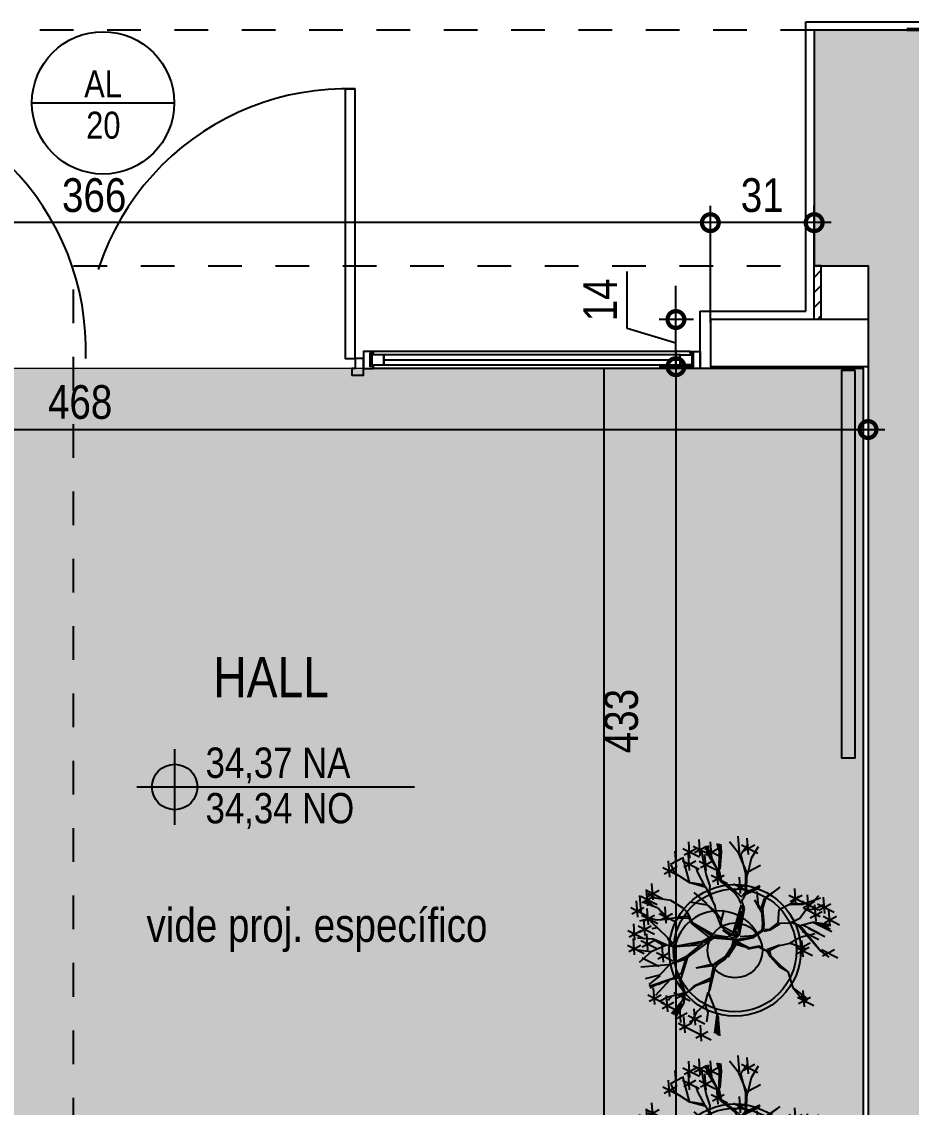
# Model space of a CAD drawing. Header units: metres. Extents: x -23 to 570, y -54 to 184.
# Drawn here: x -2.703 to -0.062, y 6.231 to 9.455 of the extents above; entities that cross this region are included whole.
import ezdxf
from ezdxf.enums import TextEntityAlignment as Align

# ---------------------------------------------------------------- set-up
doc = ezdxf.new("R2010")
doc.units = ezdxf.units.M
doc.header["$PDMODE"] = 35
doc.linetypes.add('DASHEDX2', pattern=[1.5, 1, -0.5])
doc.linetypes.add('PUC$0$DASHEDX2', pattern=[1.5, 1, -0.5])
for name, color, linetype in [('1', 232, 'DASHEDX2'), ('4', 2, 'Continuous'), ('ARQ-ALV ACAB', 4, 'Continuous'), ('ARQ-DIM', 2, 'Continuous'), ('ARQ-SIM', 1, 'Continuous'), ('ARQ-TXT', 2, 'Continuous'), ('CIRCULAÇAO VERTICAL EMBASAMENTO$0$ARQ-ALV ACAB', 4, 'Continuous'), ('CIRCULAÇAO VERTICAL EMBASAMENTO$0$ARQ-ALV OSSO', 5, 'Continuous'), ('JL-LAY', 7, 'Continuous'), ('LAY', 7, 'Continuous'), ('PUC$0$ARQ-ALV ACAB', 4, 'Continuous'), ('PUC$0$ARQ-ALV OSSO', 5, 'Continuous'), ('PUC$0$ARQ-CAX @ 1', 1, 'Continuous'), ('PUC$0$ARQ-ENCH', 1, 'Continuous'), ('PUC$0$ARQ-PRJ', 7, 'PUC$0$DASHEDX2')]:
    doc.layers.add(name, color=color, linetype=linetype)
doc.layers.add('PUC$0$ARQ-FORRO', color=9, linetype='Continuous', lineweight=5)
doc.styles.add('Adesa', font='ARIALN.TTF')
doc.dimstyles.new('ADESA 1-0050', dxfattribs={"dimtxt": 0.1, "dimasz": 0.1, "dimexe": 0.05, "dimexo": 0.05, "dimgap": 0.03, "dimtad": 1, "dimdec": 1, "dimlfac": 100, "dimzin": 12, "dimtxsty": 'Adesa', "dimblk": 'DOTSMALL', "dimcen": 1, "dimdle": 0.05, "dimclrd": 1, "dimclre": 1, "dimclrt": 256, "dimazin": 3, "dimtm": 1e-09, "dimtfac": 1, "dimtdec": 1, "dimtmove": 1, "dimatfit": 0, "dimldrblk": 'DOTSMALL', "dimfxl": 0.8, "dimtvp": 2, "dimtolj": 1, "dimtzin": 0, "dimarcsym": 0})

# ---------------------------------------------------------------- blocks, each defined once
blk = doc.blocks.new('_DotSmall')
at = {"color": 0, "linetype": 'ByBlock', "const_width": 0.5}
blk.add_lwpolyline([(-0.0625, 0, 1), (0.0625, 0, 1)], format="xyb", close=True, dxfattribs=at)
blk = doc.blocks.new('*D351')
at = {"layer": 'ARQ-DIM', "color": 1, "lineweight": -2, "transparency": 16777216}
for p, q in [((-0.6583, 8.5613), (-0.6583, 8.9082)), ((-0.35, 8.5999), (-0.35, 8.9082)), ((-0.3, 8.8582), (-0.7083, 8.8582))]:
    blk.add_line(p, q, dxfattribs=at)
at = {"layer": 'Defpoints', "color": 0, "transparency": 16777216}
for p in [(-0.6583, 8.8582), (-0.35, 8.5499, 0), (-0.6583, 8.5113, 0)]:
    blk.add_point(p, dxfattribs=at)
at = {"layer": 'ARQ-DIM', "color": 1, "lineweight": -2, "transparency": 16777216, "xscale": 0.1, "yscale": 0.1, "zscale": 0.1, "rotation": 180}
blk.add_blockref('_DotSmall', (-0.6583, 8.8582), dxfattribs=at)
at = {"layer": 'ARQ-DIM', "color": 1, "lineweight": -2, "transparency": 16777216, "xscale": 0.1, "yscale": 0.1, "zscale": 0.1}
blk.add_blockref('_DotSmall', (-0.35, 8.8582), dxfattribs=at)
at = {"layer": 'ARQ-DIM', "transparency": 16777216, "insert": (-0.5042, 8.9393), "char_height": 0.1, "attachment_point": 5, "style": 'Adesa'}
blk.add_mtext('\\A1;31', dxfattribs=at)
blk = doc.blocks.new('*D352')
at = {"layer": 'ARQ-DIM', "color": 1, "lineweight": -2, "transparency": 16777216}
for p, q in [((-4.3183, 8.5612), (-4.3183, 8.9082)), ((-0.6583, 8.5613), (-0.6583, 8.9082)), ((-0.6083, 8.8582), (-4.3683, 8.8582))]:
    blk.add_line(p, q, dxfattribs=at)
at = {"layer": 'Defpoints', "color": 0, "transparency": 16777216}
for p in [(-4.3183, 8.8582), (-4.3183, 8.5112, 0), (-0.6583, 8.5113, 0)]:
    blk.add_point(p, dxfattribs=at)
at = {"layer": 'ARQ-DIM', "color": 1, "lineweight": -2, "transparency": 16777216, "xscale": 0.1, "yscale": 0.1, "zscale": 0.1, "rotation": 180}
blk.add_blockref('_DotSmall', (-4.3183, 8.8582), dxfattribs=at)
at = {"layer": 'ARQ-DIM', "color": 1, "lineweight": -2, "transparency": 16777216, "xscale": 0.1, "yscale": 0.1, "zscale": 0.1}
blk.add_blockref('_DotSmall', (-0.6583, 8.8582), dxfattribs=at)
at = {"layer": 'ARQ-DIM', "transparency": 16777216, "insert": (-2.4883, 8.9393), "char_height": 0.1, "attachment_point": 5, "style": 'Adesa'}
blk.add_mtext('\\A1;366', dxfattribs=at)
blk = doc.blocks.new('*D395')
at = {"layer": 'ARQ-DIM', "color": 1, "lineweight": -2, "transparency": 16777216}
for p, q in [((-4.87, 8.3212), (-4.87, 8.1939)), ((-0.19, 8.3003), (-0.19, 8.1939)), ((-4.92, 8.2439), (-0.14, 8.2439))]:
    blk.add_line(p, q, dxfattribs=at)
at = {"layer": 'Defpoints', "color": 0, "transparency": 16777216}
for p in [(-4.87, 8.3712, 0), (-0.19, 8.3503, 0), (-0.19, 8.2439)]:
    blk.add_point(p, dxfattribs=at)
at = {"layer": 'ARQ-DIM', "color": 1, "lineweight": -2, "transparency": 16777216, "xscale": 0.1, "yscale": 0.1, "zscale": 0.1, "rotation": 180}
blk.add_blockref('_DotSmall', (-4.87, 8.2439), dxfattribs=at)
at = {"layer": 'ARQ-DIM', "color": 1, "lineweight": -2, "transparency": 16777216, "xscale": 0.1, "yscale": 0.1, "zscale": 0.1}
blk.add_blockref('_DotSmall', (-0.19, 8.2439), dxfattribs=at)
at = {"layer": 'ARQ-DIM', "transparency": 16777216, "insert": (-2.53, 8.325), "char_height": 0.1, "attachment_point": 5, "style": 'Adesa'}
blk.add_mtext('\\A1;468', dxfattribs=at)
blk = doc.blocks.new('*D412')
at = {"layer": 'ARQ-DIM', "color": 1, "lineweight": -2, "transparency": 16777216}
for p, q in [((-0.7605, 8.4806), (-0.7605, 4.0499)), ((-0.7083, 8.4306), (-0.8105, 8.4306)), ((-0.5583, 4.0999), (-0.8105, 4.0999))]:
    blk.add_line(p, q, dxfattribs=at)
at = {"layer": 'Defpoints', "color": 0, "transparency": 16777216}
for p in [(-0.6583, 8.4306, 0), (-0.7605, 4.0999), (-0.5083, 4.0999)]:
    blk.add_point(p, dxfattribs=at)
at = {"layer": 'ARQ-DIM', "color": 1, "lineweight": -2, "transparency": 16777216, "xscale": 0.1, "yscale": 0.1, "zscale": 0.1}
for p, rotation in [((-0.7605, 8.4306), 90), ((-0.7605, 4.0999), 270)]:
    blk.add_blockref('_DotSmall', p, dxfattribs=dict(at, rotation=rotation))
at = {"layer": 'ARQ-DIM', "transparency": 16777216, "insert": (-0.9226, 7.3781), "char_height": 0.1, "attachment_point": 5, "rotation": 90, "style": 'Adesa'}
blk.add_mtext('\\A1;433', dxfattribs=at)
blk = doc.blocks.new('*D413')
at = {"layer": 'ARQ-DIM', "color": 1, "lineweight": -2, "transparency": 16777216}
for p, q in [((-0.9057, 8.5441), (-0.9057, 8.7136)), ((-0.7605, 8.5706), (-0.7605, 8.6706)), ((-0.7605, 8.5006), (-0.9057, 8.5441)), ((-0.7083, 8.5706), (-0.8105, 8.5706)), ((-0.7605, 8.4306), (-0.7605, 8.5706)), ((-0.7605, 8.4306), (-0.7605, 8.5706)), ((-0.7083, 8.4306), (-0.8105, 8.4306)), ((-0.7605, 8.4306), (-0.7605, 8.3306))]:
    blk.add_line(p, q, dxfattribs=at)
at = {"layer": 'Defpoints', "color": 0, "transparency": 16777216}
for p in [(-0.7605, 8.5706), (-0.6583, 8.5706, 0), (-0.6583, 8.4306, 0)]:
    blk.add_point(p, dxfattribs=at)
at = {"layer": 'ARQ-DIM', "color": 1, "lineweight": -2, "transparency": 16777216, "xscale": 0.1, "yscale": 0.1, "zscale": 0.1}
for p, rotation in [((-0.7605, 8.5706), 270), ((-0.7605, 8.4306), 90)]:
    blk.add_blockref('_DotSmall', p, dxfattribs=dict(at, rotation=rotation))
at = {"layer": 'ARQ-DIM', "transparency": 16777216, "insert": (-0.9859, 8.6289), "char_height": 0.1, "attachment_point": 5, "rotation": 90, "style": 'Adesa'}
blk.add_mtext('\\A1;14', dxfattribs=at)
blk = doc.blocks.new('NipAcOs')
at = {"layer": 'ARQ-SIM'}
h = blk.add_hatch(color=256, dxfattribs=at)
h.dxf.hatch_style = 1
h.paths.add_polyline_path([(0, 0.15, 0.414214), (-0.15, 0), (0, 0)])
h.paths.add_polyline_path([(0.15, 0), (0, 0), (0, -0.15, 0.414214)])
for p, q in [((0, -0.25), (0, 0.25)), ((-0.25, 0), (0.15, 0)), ((0.15, 0), (1.5834, 0))]:
    blk.add_line(p, q, dxfattribs=at)
blk.add_circle((0, 0), 0.15, dxfattribs=at)
at = {"style": 'Adesa'}
for p in [(0.204, 0.06), (0.204, -0.24)]:
    blk.add_attdef('000,00', p, '', height=0.2, dxfattribs=at)
blk = doc.blocks.new('TIPO COTA$0$Chamada_planta')
at = {"layer": 'ARQ-SIM'}
blk.add_line((-1.409, 0), (1.409, 0), dxfattribs=at)
blk.add_circle((0, 0), 1.409, dxfattribs=at)
at = {"layer": 'ARQ-SIM', "color": 2, "style": 'Adesa'}
for tag, p in [('NUMERO', (0, 0.234)), ('C.D.', (0, -0.272))]:
    blk.add_attdef(tag, text='', height=0.5, dxfattribs=at).set_placement(p, align=Align.MIDDLE_CENTER)
blk = doc.blocks.new('oriental bambu mosso1')
at = {"layer": 'LAY', "color": 251}
for p, q in [((33.8405, 36.2067), (33.7861, 36.2709)), ((33.8281, 36.2598), (33.8044, 36.1891)), ((33.8464, 36.2356), (33.7851, 36.23)), ((33.7984, 36.2359), (33.8386, 36.1648)), ((33.8061, 36.2396), (33.8205, 36.2069)), ((33.8205, 36.2069), (33.8138, 36.2451)), ((33.8422, 36.159), (33.8177, 36.245)), ((34.2086, 36.1525), (34.2426, 36.2258)), ((34.2102, 36.1392), (34.2517, 36.2123)), ((34.2105, 36.1525), (34.2444, 36.218)), ((34.2348, 36.232), (34.2111, 36.1613)), ((34.3392, 36.1992), (34.2779, 36.1936)), ((34.3332, 36.1703), (34.2788, 36.2345)), ((34.3208, 36.2234), (34.2972, 36.1527)), ((33.8348, 36.0831), (33.8422, 36.159)), ((34.2058, 36.033), (34.2086, 36.1525)), ((34.2439, 36.1136), (34.2654, 36.1512)), ((34.3311, 36.0918), (34.2767, 36.156)), ((34.3873, 36.1053), (34.3329, 36.1695)), ((34.3749, 36.1584), (34.3512, 36.0877)), ((33.6552, 36.0492), (33.6008, 36.1134)), ((34.2431, 36.0793), (34.2439, 36.1136)), ((34.3371, 36.1207), (34.2758, 36.1151)), ((34.2929, 36.0934), (34.3374, 36.1324)), ((34.3187, 36.1449), (34.295, 36.0741)), ((34.3932, 36.1342), (34.3319, 36.1286)), ((34.3745, 36.1082), (34.3508, 36.0375)), ((33.6612, 36.0781), (33.5999, 36.0725)), ((33.6613, 36.055), (33.6374, 36.0954)), ((33.7016, 35.9135), (33.6613, 36.055)), ((33.7581, 35.9953), (33.7037, 36.0595)), ((33.8348, 36.0831), (33.8549, 36.0466)), ((33.8625, 36.0464), (33.8348, 36.0831)), ((34.2076, 36.0291), (34.2449, 36.0757)), ((34.2449, 36.0757), (34.2929, 36.0934)), ((34.3273, 36.0302), (34.3872, 36.076)), ((34.3309, 36.0204), (34.3983, 36.055)), ((34.3928, 36.084), (34.3315, 36.0784)), ((34.387, 36.0685), (34.337, 36.0316)), ((34.337, 36.0316), (34.3946, 36.0606)), ((34.4227, 35.9865), (34.3683, 36.0507)), ((33.6723, 35.9363), (33.6179, 36.0005)), ((33.7032, 35.9387), (33.6488, 36.0029)), ((33.6648, 36.0454), (33.7127, 35.9019)), ((33.7523, 36.0076), (33.691, 36.002)), ((33.764, 36.0242), (33.7027, 36.0186)), ((33.7751, 35.9687), (33.7155, 36.0214)), ((33.7457, 36.0484), (33.722, 35.9777)), ((33.88, 35.9853), (33.8549, 36.0466)), ((33.8839, 35.9889), (33.8625, 36.0464)), ((34.1353, 35.9377), (34.1982, 36.0254)), ((34.1584, 35.9582), (34.2058, 36.033)), ((34.3515, 35.9697), (34.297, 36.0339)), ((34.3056, 35.9887), (34.3273, 36.0302)), ((34.3092, 35.9886), (34.3309, 36.0204)), ((34.4286, 36.0154), (34.3673, 36.0098)), ((34.4103, 36.0396), (34.3866, 35.9689)), ((33.5893, 35.9135), (33.5349, 35.9777)), ((33.5769, 35.9666), (33.5532, 35.8959)), ((33.6429, 35.9187), (33.5792, 35.9581)), ((33.6347, 35.9284), (33.5803, 35.9926)), ((33.6448, 35.9186), (33.5816, 35.979)), ((33.5831, 35.9656), (33.6298, 35.9284)), ((33.6907, 35.9134), (33.6363, 35.9776)), ((33.7236, 35.9605), (33.6536, 35.9716)), ((33.7788, 35.9668), (33.7236, 35.9605)), ((33.8299, 35.958), (33.7751, 35.9687)), ((33.8223, 35.9581), (33.885, 35.9548)), ((33.887, 35.9624), (33.8299, 35.958)), ((33.8757, 35.9626), (33.88, 35.9853)), ((33.8869, 35.9585), (33.8839, 35.9889)), ((33.9036, 35.9372), (33.8869, 35.9585)), ((33.9147, 35.9275), (33.8888, 35.9585)), ((34.133, 35.9206), (34.1584, 35.9582)), ((34.174, 35.9746), (34.2578, 35.9785)), ((34.2427, 35.9788), (34.1781, 35.9823)), ((34.2921, 35.9929), (34.2427, 35.9788)), ((34.2578, 35.9785), (34.2921, 35.9929)), ((34.2921, 35.9929), (34.3849, 35.9774)), ((34.3574, 35.9986), (34.2961, 35.993)), ((34.3003, 35.9261), (34.3056, 35.9887)), ((34.3039, 35.9166), (34.3064, 35.9547)), ((34.3064, 35.9547), (34.3092, 35.9886)), ((34.3662, 35.9818), (34.3891, 35.9925)), ((34.3849, 35.9774), (34.427, 35.9823)), ((34.4703, 35.9621), (34.409, 35.9565)), ((34.4644, 35.9332), (34.41, 35.9974)), ((34.452, 35.9863), (34.4283, 35.9156)), ((33.5952, 35.9424), (33.5339, 35.9368)), ((33.5906, 35.8515), (33.5362, 35.9157)), ((33.5782, 35.9046), (33.5546, 35.8339)), ((33.6565, 35.8447), (33.6021, 35.9089)), ((33.6279, 35.9219), (33.6043, 35.8512)), ((33.7016, 35.9116), (33.6448, 35.9186)), ((33.7351, 35.8804), (33.7016, 35.9116)), ((33.9109, 35.9237), (33.9036, 35.9372)), ((33.9544, 35.9151), (33.9109, 35.9237)), ((33.9639, 35.9169), (33.9147, 35.9275)), ((34.0061, 35.8537), (33.9544, 35.9151)), ((33.9619, 35.9131), (34.0123, 35.8739)), ((34.0082, 35.8646), (33.9619, 35.9131)), ((34.0085, 35.8798), (34.0627, 35.9164)), ((34.0219, 35.8835), (34.0662, 35.9144)), ((34.0296, 35.8814), (34.072, 35.9108)), ((34.0662, 35.9144), (34.1312, 35.9265)), ((34.072, 35.9108), (34.133, 35.9206)), ((34.1141, 35.9285), (34.0741, 35.9201)), ((34.1141, 35.9285), (34.1353, 35.9377)), ((34.1384, 35.9186), (34.216, 35.9054)), ((34.1405, 35.9263), (34.2141, 35.9074)), ((34.2317, 35.8443), (34.3003, 35.9261)), ((34.2335, 35.8385), (34.2864, 35.9019)), ((34.2864, 35.9019), (34.3357, 35.9081)), ((34.3093, 35.9107), (34.296, 35.9091)), ((34.3039, 35.9166), (34.3509, 35.9078)), ((34.3357, 35.9081), (34.4439, 35.9001)), ((34.3455, 35.9098), (34.4337, 35.9498)), ((34.3509, 35.9078), (34.4043, 35.9085)), ((34.4421, 35.9076), (34.4061, 35.9049)), ((33.5966, 35.8804), (33.5353, 35.8748)), ((33.6075, 35.8682), (33.5674, 35.8635)), ((33.6508, 35.8539), (33.5702, 35.8179)), ((33.6463, 35.8978), (33.585, 35.8921)), ((33.6527, 35.8127), (33.5983, 35.8769)), ((33.6509, 35.8558), (33.6075, 35.8682)), ((33.6403, 35.8658), (33.6166, 35.795)), ((33.6913, 35.8796), (33.6509, 35.8558)), ((33.7389, 35.8822), (33.6913, 35.8796)), ((33.786, 35.8641), (33.7389, 35.8822)), ((33.7897, 35.8621), (33.7618, 35.8076)), ((33.8356, 35.8762), (33.7822, 35.8679)), ((33.8375, 35.8742), (33.7897, 35.8621)), ((33.864, 35.8717), (33.8356, 35.8762)), ((33.8582, 35.8661), (33.8375, 35.8742)), ((33.8659, 35.8679), (33.852, 35.8454)), ((33.8695, 35.864), (33.8556, 35.8377)), ((33.9135, 35.8781), (33.8659, 35.8679)), ((33.9152, 35.8705), (33.8695, 35.864)), ((34.0061, 35.8537), (33.9135, 35.8781)), ((33.9738, 35.8521), (33.9152, 35.8705)), ((33.993, 35.8649), (33.9174, 35.8799)), ((34.0061, 35.8537), (33.9734, 35.8426)), ((34.0059, 35.8515), (34.0219, 35.8835)), ((34.0059, 35.8515), (34.0296, 35.8814)), ((34.0061, 35.8537), (34.0847, 35.8041)), ((34.0061, 35.8537), (34.0903, 35.8114)), ((34.323, 35.8461), (34.3805, 35.8712)), ((34.3789, 35.8732), (34.4417, 35.8924)), ((34.3805, 35.8712), (34.4468, 35.8619)), ((33.6483, 35.8274), (33.5686, 35.8312)), ((33.6586, 35.8416), (33.5973, 35.836)), ((33.6956, 35.7642), (33.6412, 35.8283)), ((33.699, 35.8015), (33.6483, 35.8274)), ((33.6973, 35.8073), (33.6521, 35.8292)), ((33.6832, 35.8172), (33.6595, 35.7465)), ((33.7143, 35.8049), (33.6973, 35.8073)), ((33.7618, 35.8076), (33.699, 35.8015)), ((33.852, 35.8454), (33.8294, 35.7737)), ((33.8556, 35.8377), (33.8373, 35.7831)), ((33.9734, 35.8426), (33.9063, 35.7417)), ((33.9996, 35.8287), (33.9117, 35.7206)), ((33.9162, 35.7473), (33.9711, 35.8275)), ((33.9902, 35.829), (33.9236, 35.7452)), ((33.9236, 35.7452), (33.9728, 35.8181)), ((33.9711, 35.8275), (33.9902, 35.829)), ((34.0057, 35.8438), (33.9752, 35.8371)), ((33.9752, 35.8371), (34.0055, 35.8325)), ((33.9959, 35.8231), (34.0309, 35.7786)), ((34.0037, 35.8305), (34.0258, 35.8015)), ((34.0055, 35.8325), (34.0284, 35.8319)), ((34.0169, 35.8397), (34.0057, 35.8438)), ((34.0113, 35.8322), (34.035, 35.7937)), ((34.0284, 35.8319), (34.0788, 35.8004)), ((34.0846, 35.8003), (34.1377, 35.8048)), ((34.0847, 35.8041), (34.1359, 35.8123)), ((34.0903, 35.8114), (34.2317, 35.8443)), ((34.1377, 35.8048), (34.1457, 35.814)), ((34.1416, 35.8047), (34.2719, 35.7768)), ((34.1457, 35.814), (34.2335, 35.8385)), ((34.1475, 35.8101), (34.1928, 35.7977)), ((34.159, 35.8156), (34.2645, 35.7809)), ((34.2375, 35.8403), (34.323, 35.8461)), ((34.2452, 35.8514), (34.321, 35.8442)), ((34.3531, 35.7701), (34.2987, 35.8342)), ((34.3407, 35.8231), (34.3171, 35.7524)), ((34.3229, 35.8441), (34.4455, 35.8051)), ((34.4224, 35.7674), (34.368, 35.8316)), ((33.7015, 35.7931), (33.6402, 35.7875)), ((33.699, 35.8015), (33.655, 35.7854)), ((33.8294, 35.7737), (33.7982, 35.7365)), ((33.837, 35.7735), (33.8038, 35.7345)), ((33.8465, 35.7637), (33.8229, 35.693)), ((33.837, 35.7717), (33.8492, 35.724)), ((33.8492, 35.724), (33.8413, 35.7943)), ((34.0305, 35.7596), (33.9952, 35.713)), ((34.0258, 35.8015), (34.0346, 35.7746)), ((34.0309, 35.7786), (34.0305, 35.7596)), ((34.0346, 35.7746), (34.0332, 35.7158)), ((34.0844, 35.7944), (34.1487, 35.7096)), ((34.0939, 35.7962), (34.1378, 35.7269)), ((34.1053, 35.7998), (34.1527, 35.7133)), ((34.2663, 35.775), (34.2786, 35.733)), ((34.2719, 35.7768), (34.2982, 35.7571)), ((34.2775, 35.7692), (34.2805, 35.731)), ((34.3591, 35.799), (34.2978, 35.7933)), ((34.2982, 35.7571), (34.3743, 35.7592)), ((34.2982, 35.7555), (34.3427, 35.7089)), ((34.3096, 35.7569), (34.3446, 35.7088)), ((34.3976, 35.6933), (34.3432, 35.7575)), ((34.3743, 35.7592), (34.443, 35.7825)), ((34.3762, 35.7572), (34.4266, 35.7276)), ((34.4618, 35.6891), (34.4074, 35.7533)), ((33.7982, 35.7365), (33.7192, 35.7152)), ((33.8018, 35.7327), (33.7318, 35.7186)), ((33.9036, 35.7056), (33.8726, 35.6818)), ((33.9063, 35.7417), (33.9036, 35.7056)), ((33.9115, 35.7151), (33.9111, 35.696)), ((33.9117, 35.7206), (33.9162, 35.7473)), ((34.0245, 35.7484), (34.0312, 35.7083)), ((34.0332, 35.7158), (34.0247, 35.6781)), ((34.0333, 35.7215), (34.0547, 35.6622)), ((34.1487, 35.7096), (34.1514, 35.66)), ((34.1527, 35.7133), (34.1557, 35.6751)), ((34.2786, 35.733), (34.3056, 35.6697)), ((34.4035, 35.7222), (34.3422, 35.7166)), ((34.3427, 35.7089), (34.4082, 35.677)), ((34.3852, 35.7464), (34.3615, 35.6757)), ((34.4678, 35.718), (34.4065, 35.7124)), ((34.4494, 35.7422), (34.4258, 35.6714)), ((33.8082, 35.6813), (33.8015, 35.6731)), ((33.8015, 35.6731), (33.869, 35.6779)), ((33.871, 35.6835), (33.8082, 35.6813)), ((33.8726, 35.6818), (33.8328, 35.5974)), ((33.8724, 35.6743), (33.8387, 35.5992)), ((33.9078, 35.6184), (33.8534, 35.6826)), ((33.8954, 35.6715), (33.8718, 35.6007)), ((33.8996, 35.6869), (33.8724, 35.6743)), ((33.8995, 35.685), (33.9174, 35.6465)), ((33.9111, 35.696), (33.9195, 35.6561)), ((33.9195, 35.6561), (33.9598, 35.5828)), ((34.0247, 35.6781), (34.0301, 35.5849)), ((34.0329, 35.7006), (34.0547, 35.6602)), ((34.0546, 35.6565), (34.089, 35.5854)), ((34.0547, 35.6622), (34.124, 35.6188)), ((34.1514, 35.66), (34.1621, 35.6314)), ((34.1557, 35.6751), (34.1801, 35.6671)), ((34.1559, 35.6864), (34.2068, 35.6626)), ((34.1801, 35.6671), (34.2405, 35.6521)), ((34.2726, 35.6112), (34.2182, 35.6754)), ((34.2602, 35.6642), (34.2365, 35.5935)), ((34.3056, 35.6697), (34.347, 35.5737)), ((34.3075, 35.6677), (34.3319, 35.6636)), ((34.3894, 35.6546), (34.3281, 35.649)), ((34.3834, 35.6257), (34.329, 35.6899)), ((34.371, 35.6788), (34.3474, 35.6081)), ((34.4405, 35.6569), (34.3792, 35.6513)), ((34.4345, 35.628), (34.3801, 35.6922)), ((34.4221, 35.6811), (34.3985, 35.6104)), ((33.9138, 35.6473), (33.8525, 35.6417)), ((33.9174, 35.6465), (33.9541, 35.5848)), ((33.9874, 35.5429), (33.933, 35.6071)), ((34.0271, 35.6153), (34.0113, 35.5872)), ((34.024, 35.6457), (34.0212, 35.606)), ((34.1621, 35.6314), (34.2009, 35.5771)), ((34.2786, 35.6401), (34.2172, 35.6345)), ((34.2405, 35.6521), (34.2694, 35.5871)), ((34.2444, 35.654), (34.2973, 35.634)), ((34.2521, 35.6483), (34.2675, 35.5891)), ((34.3564, 35.6162), (34.295, 35.6106)), ((34.3504, 35.5873), (34.296, 35.6515)), ((34.2973, 35.634), (34.3176, 35.6183)), ((34.338, 35.6404), (34.3143, 35.5697)), ((34.3176, 35.6183), (34.3688, 35.6094)), ((33.8241, 35.5931), (33.7627, 35.5875)), ((33.8312, 35.6028), (33.7879, 35.543)), ((33.8387, 35.5992), (33.8249, 35.5064)), ((33.8328, 35.5974), (33.8325, 35.5004)), ((33.9934, 35.5718), (33.932, 35.5662)), ((33.9541, 35.5848), (33.9435, 35.534)), ((33.9598, 35.5828), (33.9491, 35.5394)), ((33.975, 35.596), (33.9513, 35.5253)), ((34.0113, 35.5872), (34.0061, 35.5303)), ((34.0301, 35.5849), (34.0899, 35.5379)), ((34.0319, 35.5791), (34.0379, 35.5087)), ((34.0355, 35.5696), (34.0936, 35.534)), ((34.2009, 35.5771), (34.2628, 35.5398)), ((34.3194, 35.5062), (34.265, 35.5704)), ((34.2694, 35.5871), (34.3177, 35.5385)), ((34.307, 35.5593), (34.2834, 35.4886)), ((34.2842, 35.5697), (34.3043, 35.5311)), ((34.288, 35.5696), (34.3118, 35.5348)), ((34.3454, 35.5725), (34.3217, 35.5018)), ((34.3879, 35.5649), (34.3266, 35.5593)), ((34.382, 35.536), (34.3276, 35.6002)), ((34.3696, 35.5891), (34.3459, 35.5184)), ((33.7879, 35.543), (33.7377, 35.5063)), ((33.8062, 35.4693), (33.7518, 35.5335)), ((33.7938, 35.5224), (33.7701, 35.4516)), ((33.8249, 35.5064), (33.7766, 35.4772)), ((33.9037, 35.4626), (33.9396, 35.5322)), ((33.9435, 35.534), (33.9094, 35.4569)), ((33.9491, 35.5394), (33.9566, 35.4426)), ((33.9641, 35.4479), (33.9508, 35.528)), ((34.0129, 35.4628), (33.9585, 35.527)), ((34.0005, 35.5159), (33.9769, 35.4452)), ((34.0061, 35.5303), (33.9824, 35.4132)), ((34.0379, 35.5087), (34.0353, 35.4822)), ((34.0898, 35.5341), (34.0738, 35.4168)), ((34.0899, 35.5379), (34.1358, 35.4703)), ((34.2927, 35.5194), (34.2314, 35.5138)), ((34.2867, 35.4905), (34.2323, 35.5547)), ((34.2743, 35.5436), (34.2507, 35.4728)), ((34.2628, 35.5398), (34.2847, 35.5089)), ((34.3254, 35.5351), (34.2641, 35.5295)), ((33.8121, 35.4982), (33.7508, 35.4926)), ((33.8284, 35.4979), (33.8048, 35.4272)), ((33.8325, 35.5004), (33.8516, 35.4353)), ((33.8935, 35.4289), (33.9037, 35.4626)), ((33.8989, 35.4249), (33.9075, 35.4605)), ((33.9094, 35.4569), (33.9066, 35.4208)), ((33.9663, 35.4189), (33.9119, 35.4831)), ((33.9539, 35.472), (33.9302, 35.4012)), ((34.0189, 35.4917), (33.9576, 35.4861)), ((34.0877, 35.4615), (34.0264, 35.4559)), ((34.0818, 35.4326), (34.0274, 35.4968)), ((34.0694, 35.4857), (34.0457, 35.4149)), ((34.1767, 35.4251), (34.1223, 35.4893)), ((34.1358, 35.4703), (34.1366, 35.4286)), ((34.1643, 35.4782), (34.1406, 35.4074)), ((33.9722, 35.4478), (33.9109, 35.4422)), ((33.9566, 35.4426), (33.9462, 35.414)), ((33.9539, 35.4123), (33.958, 35.4348)), ((34.0172, 35.4187), (33.9559, 35.4131)), ((34.0112, 35.3898), (33.9568, 35.454)), ((33.9594, 35.4121), (33.9641, 35.4479)), ((33.9988, 35.4429), (33.9751, 35.3722)), ((34.0645, 35.4095), (34.0031, 35.4039)), ((34.0585, 35.3806), (34.0041, 35.4448)), ((34.0461, 35.4337), (34.0224, 35.363)), ((34.138, 35.4252), (34.0767, 35.4196)), ((34.1196, 35.4494), (34.0959, 35.3786)), ((34.1826, 35.454), (34.1213, 35.4484))]:
    blk.add_line(p, q, dxfattribs=at)
at = {"layer": 'LAY'}
blk.add_circle((34.0199, 35.9008), 0.3, dxfattribs=at)
at = {"layer": 'LAY', "color": 251}
for radius in [0.28, 0.125]:
    blk.add_circle((34.0199, 35.9008), radius, dxfattribs=at)
blk.add_arc((34.0972, 35.8925), 0.2025, 177.654, 348.2285, dxfattribs=at)
blk = doc.blocks.new('A$C624e849c')
at = {"layer": 'JL-LAY'}
for points in [[(3.8907, -4.1), (4.5097, -4.0999), (4.5097, -3.8443), (4.6615, -3.8442), (4.6611, 0.0207), (3.8907, 0.0207), (3.8907, -4.1)], [(4.6365, 0.0142), (4.5965, 0.0142), (4.5965, -1.1358), (4.6365, -1.1358)]]:
    blk.add_lwpolyline(points, close=True, dxfattribs=at)
at = {"layer": 'JL-LAY', "xscale": 0.6518534474581896, "yscale": 0.6518534474581896, "zscale": 0.6518534474581896, "rotation": 202.8249787017761}
for p in [(15.6413, 28.4643, 0), (15.6413, 27.8132, 0)]:
    blk.add_blockref('oriental bambu mosso1', p, dxfattribs=at)
blk = doc.blocks.new('*U2426')
for points in [[(0, -0.17), (0.025, -0.17), (0.025, -0.14), (0.035, -0.14), (0.035, -0.12), (0, -0.12), (0, -0.17)], [(1.65, -0.17), (1.625, -0.17), (1.625, -0.14), (1.615, -0.14), (1.615, -0.12), (1.65, -0.12), (1.65, -0.17)], [(0.025, -0.17), (0.025, -0.97), (0.055, -0.97), (0.055, -0.17)], [(1.625, -0.17), (1.625, -0.9702), (1.595, -0.9702), (1.595, -0.17)]]:
    blk.add_lwpolyline(points, close=True)
at = {"layer": 'PUC$0$ARQ-PRJ'}
for centre, start, end in [((0.0505, -0.1958), 268.1178, 1.9074), ((1.5995, -0.1958), 178.0926, 271.8822)]:
    blk.add_arc(centre, 0.775, start, end, dxfattribs=at)
blk = doc.blocks.new('*U2427')
at = {"color": 0, "linetype": 'ByBlock', "ltscale": 0.5}
for points in [[(0.02, -0.045), (0.02, -0.045), (0.02, -0.045), (0.02, -0.045), (0.02, -0.045), (0.02, -0.045), (0.02, -0.045), (0.02, -0.045), (0.02, -0.045), (0.03, -0.045), (0.03, -0.05), (0, -0.05), (0, 0), (0.03, 0), (0.03, -0.005), (0.02, -0.005), (0.02, -0.045)], [(0.98, -0.045), (0.98, -0.045), (0.98, -0.045), (0.98, -0.045), (0.98, -0.045), (0.98, -0.045), (0.98, -0.045), (0.98, -0.045), (0.98, -0.045), (0.97, -0.045), (0.97, -0.05), (1, -0.05), (1, 0), (0.97, 0), (0.97, -0.005), (0.98, -0.005), (0.98, -0.045)], [(0.025, -0.01), (0.06, -0.01), (0.06, -0.04), (0.025, -0.04)], [(0.975, -0.01), (0.94, -0.01), (0.94, -0.04), (0.975, -0.04)]]:
    blk.add_lwpolyline(points, close=True, dxfattribs=at)
at = {"color": 8, "linetype": 'ByBlock', "ltscale": 0.5}
for points in [[(0.97, 0), (0.03, 0)], [(0.97, -0.05), (0.03, -0.05)]]:
    blk.add_lwpolyline(points, dxfattribs=at)
at = {"color": 7, "linetype": 'ByBlock', "ltscale": 0.5}
blk.add_lwpolyline([(0.94, -0.01), (0.94, -0.04), (0.06, -0.04), (0.06, -0.01)], close=True, dxfattribs=at)
blk.add_lwpolyline([(0.06, -0.025), (0.94, -0.025)], dxfattribs=at)
blk = doc.blocks.new('PUC$0$forro area comum')
at = {"layer": 'PUC$0$ARQ-FORRO'}
h = blk.add_hatch(color=256, dxfattribs=at)
h.dxf.hatch_style = 1
h.paths.add_polyline_path([(11.6882, 2.455), (11.6882, 2.0562), (14.5982, 2.0547), (14.5982, 2.455), (22.4606, 2.455), (22.4606, 2.0562), (25.295, 2.056), (25.295, 2.4552), (26.4562, 2.4546), (26.4563, 3.9549), (5.17, 3.9599), (5.0963, 3.9584), (3.8246, 3.96), (3.825, 9.24), (2.3202, 9.2404), (2.3201, 3.955), (-1.06, 3.955), (-1.06, 4.3049), (-0.355, 4.305), (-0.355, 4.5591), (-0.2032, 4.5606), (-0.2032, 8.4256), (-4.865, 8.4256), (-4.865, 4.9649), (-4.6551, 4.9649), (-4.655, 4.1049), (-3.945, 4.1049), (-3.945, 3.9549), (-11.1863, 3.9549), (-11.1863, 2.455), (-10.025, 2.455), (-10.025, 2.0558), (-7.1264, 2.0558), (-7.1264, 2.455)])
at = {"layer": 'PUC$0$ARQ-FORRO', "elevation": 0}
blk.add_lwpolyline([(5.0963, 3.9584), (3.8246, 3.96), (3.825, 9.24), (2.3202, 9.2404), (2.3201, 3.955), (-1.06, 3.955), (-1.06, 4.3049), (-0.355, 4.305), (-0.355, 4.5591), (-0.2032, 4.5606), (-0.2032, 8.4256), (-4.865, 8.4256), (-4.865, 4.9649), (-4.6551, 4.9649), (-4.655, 4.1049), (-3.945, 4.1049), (-3.945, 3.9549), (-11.1863, 3.9549), (-11.1863, 2.455), (-10.025, 2.455), (-10.025, 2.0558), (-7.1264, 2.0558), (-7.1264, 2.455), (11.6882, 2.455)], dxfattribs=at)
blk = doc.blocks.new('CIRCULAÇAO VERTICAL EMBASAMENTO')
at = {"layer": 'CIRCULAÇAO VERTICAL EMBASAMENTO$0$ARQ-ALV ACAB', "elevation": 0}
blk.add_lwpolyline([(-0.075, 9.4348), (2.5247, 9.4348), (2.5247, 9.2351), (2.3249, 9.2351), (2.3249, 8.545), (2.125, 8.545), (2.125, 8.545)], dxfattribs=at)
at = {"layer": 'CIRCULAÇAO VERTICAL EMBASAMENTO$0$ARQ-ALV OSSO', "elevation": 0}
blk.add_lwpolyline([(-0.075, 9.43), (2.52, 9.43), (2.52, 9.2401), (2.3199, 9.2401), (2.3199, 8.55), (2.13, 8.55), (2.13, 9.2401), (0, 9.2401), (0, 6.765), (2.13, 6.765), (2.13, 7.4449), (2.32, 7.4449), (2.3199, 5.935), (2.13, 5.935), (2.13, 6.625), (0, 6.625), (0, 4.15), (2.13, 4.15), (2.13, 4.825), (2.3199, 4.825), (2.32, 3.96), (-0.3501, 3.96)], dxfattribs=at)
blk = doc.blocks.new('PUC')
at = {"layer": 'PUC$0$ARQ-ENCH'}
h = blk.add_hatch(dxfattribs=at)
h.set_pattern_fill('ANSI31', color=256, scale=0.01)
h.set_pattern_definition([(45, (0, 0.02067), (-0.02245064, 0.02245064), [])])
h.paths.add_polyline_path([(-0.35, 8.7306), (-0.33, 8.7306), (-0.33, 8.5706), (-0.35, 8.5706)])
at = {"layer": 'PUC$0$ARQ-ALV ACAB'}
for p, q in [((-0.375, 8.5956, 0), (-0.375, 9.4549, 0)), ((-0.375, 9.4549, 0), (5.0423, 9.4549, 0)), ((-0.6883, 8.4256, 0), (-0.6883, 8.5956, 0)), ((-0.6883, 8.5956, 0), (-0.375, 8.5956, 0)), ((-0.2036, 8.4256, 0), (-0.6883, 8.4256, 0))]:
    blk.add_line(p, q, dxfattribs=at)
at = {"layer": 'PUC$0$ARQ-ALV ACAB', "elevation": 0}
blk.add_lwpolyline([(-0.355, 4.1049), (-0.355, 4.529), (-0.2032, 4.529), (-0.2036, 8.4256)], dxfattribs=at)
at = {"layer": 'PUC$0$ARQ-ALV OSSO', "elevation": 0}
for points in [[(-0.33, 8.7306), (-0.33, 8.5706)], [(-0.19, 8.5706), (-0.6583, 8.5706), (-0.6583, 8.4306), (-0.19, 8.4306)]]:
    blk.add_lwpolyline(points, dxfattribs=at)
at = {"layer": 'PUC$0$ARQ-ENCH', "elevation": 0}
blk.add_lwpolyline([(-0.35, 8.7306), (-0.33, 8.7306), (-0.33, 8.5706), (-0.35, 8.5706)], close=True, dxfattribs=at)
at = {"layer": 'PUC$0$ARQ-ALV ACAB'}
blk.add_blockref('CIRCULAÇAO VERTICAL EMBASAMENTO', (0, 0), dxfattribs=at)
at = {"layer": 'PUC$0$ARQ-CAX @ 1', "rotation": 180}
blk.add_blockref('*U2426', (-1.6883, 8.2849, 0), dxfattribs=at)
at = {"layer": 'PUC$0$ARQ-CAX @ 1', "xscale": -1, "rotation": 180}
blk.add_blockref('*U2427', (-1.6883, 8.4256, 0), dxfattribs=at)
at = {"layer": 'PUC$0$ARQ-FORRO'}
blk.add_blockref('PUC$0$forro area comum', (0, 0), dxfattribs=at)
blk = doc.blocks.new('est-lo-07-6sb-r00')
at = {"layer": '4'}
h = blk.add_hatch(color=8, dxfattribs=at)
h.dxf.hatch_style = 1
h.paths.add_polyline_path([(213.004314, 592.98646), (232.004314, 592.98646), (232.004314, 743.98646), (213.004314, 743.98646)], flags=17)
h.paths.add_polyline_path([(517.003016, 942.98646), (353.003016, 942.98646), (353.003016, 923.986062), (498.003016, 923.986062), (498.003016, 465.008359), (498.003039, 465.008359), (498.003039, 450.008359), (498.003039, 395.98646), (517.003016, 395.98646)])
h.paths.add_polyline_path([(3672.003309, 253.001099), (3672.003309, 388.001099), (3637.003309, 388.001099), (3637.003309, 253.001099)])
h.paths.add_polyline_path([(3637.003309, 942.98646), (3637.003194, 872.98646), (3653.003309, 872.98646), (3653.003309, 599.001099), (3637.003309, 599.001099), (3637.003309, 539.001099), (3672.003309, 539.001099), (3672.003309, 942.98646)])
h.paths.add_polyline_path([(3672.003424, 102.001099), (3637.003309, 102.001099), (3637.003309, 42.001099), (3653.003307, 42.001099), (3653.003307, -229.998901), (3637.003309, -229.998901), (3637.003309, -299.998901), (3672.003424, -299.998901)])
h.paths.add_polyline_path([(3075.003309, -299.999844), (3110.003309, -299.999844), (3110.003309, -199.999844), (3075.003309, -199.999844)])
h.paths.add_polyline_path([(3075.003309, 270.500177), (3110.003309, 270.500177), (3110.003309, 370.500177), (3075.003309, 370.500177)])
h.paths.add_polyline_path([(520.003309, 942.98646), (520.003309, 395.98646), (555.003309, 395.98646), (555.003309, 451.98646), (539.003309, 451.98646), (539.003309, 872.98646), (555.003309, 872.98646), (555.003309, 942.98646)])
h.paths.add_polyline_path([(-2102.995138, 253.000177), (-2102.995138, 388.000177), (-2137.995138, 388.000177), (-2137.995138, 253.000177)])
h.paths.add_polyline_path([(-2137.995138, 101.999935), (-2137.995138, -299.999844), (-2102.995138, -299.999844), (-2102.995138, -229.999844), (-2118.995138, -229.999844), (-2118.995138, 41.999935), (-2102.995138, 41.999935), (-2102.995138, 101.999935)])
h.paths.add_polyline_path([(-2137.995141, 942.98646), (-2137.995141, 538.988972), (-2102.995141, 538.988972), (-2102.995141, 598.988972), (-2118.995141, 598.988972), (-2118.995141, 872.98646), (-2102.995141, 872.98646), (-2102.995141, 942.98646)])
h.paths.add_polyline_path([(520.003309, 245.003526), (520.003309, -299.999844), (555.003309, -299.999844), (555.003309, -229.999844), (539.003309, -229.999844), (539.003309, 185.003526), (555.003309, 185.003526), (555.003309, 245.003526)])
h.paths.add_polyline_path([(-34.995574, 942.98646), (-34.995574, 872.98646), (-18.995574, 872.98646), (-18.995574, 455.98646), (-34.995574, 455.98646), (-34.995574, 395.98646), (232.004426, 395.98646), (232.004426, 481.98646), (213.004426, 481.98646), (213.004426, 414.98646), (0.004426, 414.98646), (0.004426, 923.98646), (213.004426, 923.98646), (213.004426, 854.98646), (232.004426, 854.98646), (232.004426, 923.98646), (252.004426, 923.98646), (252.004426, 942.98646)])
h.paths.add_polyline_path([(3075.003309, 842.98646), (3110.003309, 842.98646), (3110.003309, 942.98646), (3075.003309, 942.98646)])
h.paths.add_polyline_path([(2530.003309, -299.999844), (2570.003309, -299.999844), (2570.003309, -199.999844), (2530.003309, -199.999844)])
h.paths.add_polyline_path([(2530.003309, 145.003526), (2570.003309, 145.003526), (2570.003309, 245.003526), (2530.003309, 245.003526)])
h.paths.add_polyline_path([(2530.003309, 395.98646), (2570.003309, 395.98646), (2570.003309, 495.98646), (2530.003309, 495.98646)])
h.paths.add_polyline_path([(2530.003309, 842.98646), (2570.003309, 842.98646), (2570.003309, 942.98646), (2530.003309, 942.98646)])
h.paths.add_polyline_path([(1995.003309, -299.999844), (2030.003309, -299.999844), (2030.003309, -199.999844), (1995.003309, -199.999844)])
h.paths.add_polyline_path([(1995.003309, 145.003526), (2030.003309, 145.003526), (2030.003309, 245.003526), (1995.003309, 245.003526)])
h.paths.add_polyline_path([(1995.003309, 395.98646), (2030.003309, 395.98646), (2030.003309, 495.98646), (1995.003309, 495.98646)])
h.paths.add_polyline_path([(1995.003309, 842.98646), (2030.003309, 842.98646), (2030.003309, 942.98646), (1995.003309, 942.98646)])
h.paths.add_polyline_path([(1460.003309, -299.999844), (1495.003309, -299.999844), (1495.003309, -199.999844), (1460.003309, -199.999844)])
h.paths.add_polyline_path([(1460.003309, 145.003526), (1495.003309, 145.003526), (1495.003309, 245.003526), (1460.003309, 245.003526)])
h.paths.add_polyline_path([(1460.176641, 395.98646), (1495.176641, 395.98646), (1495.176641, 495.98646), (1460.176641, 495.98646)])
h.paths.add_polyline_path([(1460.003309, 842.98646), (1495.003309, 842.98646), (1495.003309, 942.98646), (1460.003309, 942.98646)])
h.paths.add_polyline_path([(925.003309, -299.999844), (960.003309, -299.999844), (960.003309, -199.999844), (925.003309, -199.999844)])
h.paths.add_polyline_path([(925.003309, 145.003526), (960.003309, 145.003526), (960.003309, 245.003526), (925.003309, 245.003526)])
h.paths.add_polyline_path([(925.003309, 395.98646), (960.003309, 395.98646), (960.003309, 495.98646), (925.003309, 495.98646)])
h.paths.add_polyline_path([(925.003309, 842.98646), (960.003309, 842.98646), (960.003309, 942.98646), (925.003309, 942.98646)])
h.paths.add_polyline_path([(-1582.999721, -299.999844), (-1547.999721, -299.999844), (-1547.999721, -199.999844), (-1582.999721, -199.999844)])
h.paths.add_polyline_path([(-500.999721, -299.999844), (-465.999721, -299.999844), (-465.999721, -199.999844), (-500.999721, -199.999844)])
h.paths.add_polyline_path([(-1042.999721, -299.999844), (-1002.999721, -299.999844), (-1002.999721, -199.999844), (-1042.999721, -199.999844)])
h.paths.add_polyline_path([(-500.999721, 145.003526), (-465.999721, 145.003526), (-465.999721, 245.003526), (-500.999721, 245.003526)])
h.paths.add_polyline_path([(-1042.999721, 145.003526), (-1002.999721, 145.003526), (-1002.999721, 245.003526), (-1042.999721, 245.003526)])
h.paths.add_polyline_path([(-500.999721, 395.98646), (-465.999721, 395.98646), (-465.999721, 495.98646), (-500.999721, 495.98646)])
h.paths.add_polyline_path([(-1042.999721, 395.98646), (-1002.999721, 395.98646), (-1002.999721, 495.98646), (-1042.999721, 495.98646)])
h.paths.add_polyline_path([(-1582.999721, 270.500177), (-1547.999721, 270.500177), (-1547.999721, 370.500177), (-1582.999721, 370.500177)])
h.paths.add_polyline_path([(-500.999721, 842.98646), (-465.999721, 842.98646), (-465.999721, 942.98646), (-500.999721, 942.98646)])
h.paths.add_polyline_path([(-1042.999721, 842.98646), (-1002.999721, 842.98646), (-1002.999721, 942.98646), (-1042.999721, 942.98646)])
h.paths.add_polyline_path([(-1582.999721, 842.98646), (-1547.999721, 842.98646), (-1547.999721, 942.98646), (-1582.999721, 942.98646)])
h.paths.add_polyline_path([(-35, 245.003526), (-35, 185.003526), (-19, 185.003526), (-19, -230), (-35, -230), (-35, -300), (517, -300), (517, 245), (498, 245), (498, -281), (0, -281), (0, -19), (255, -19), (255, 245.003526), (178.5, 245.003526), (178.5, 226.003526), (236, 226.003526), (236, 0), (0, 0), (0, 226.003526), (57.5, 226.003526), (57.5, 245.003526)])
at = {"layer": '1'}
blk.add_line((-254.985237, 455.98646), (-254.985237, 872.98646), dxfattribs=at)
for points in [[(-34.995574, 942.98646), (-273.377184, 942.98646)], [(-254.985237, 872.98646), (-34.995574, 872.98646)]]:
    blk.add_lwpolyline(points, dxfattribs=at)
at = {"layer": '4', "linetype": 'Continuous'}
blk.add_lwpolyline([(-34.995574, 942.98646), (-34.995574, 872.98646), (-18.995574, 872.98646), (-18.995574, 455.98646), (-34.995574, 455.98646), (-34.995574, 395.98646), (232.004426, 395.98646), (232.004426, 481.98646), (213.004426, 481.98646), (213.004426, 414.98646), (0.004426, 414.98646), (0.004426, 923.98646), (213.004426, 923.98646), (213.004426, 854.98646), (232.004426, 854.98646), (232.004426, 923.98646), (252.004426, 923.98646), (252.004426, 942.98646), (-34.995574, 942.98646)], dxfattribs=at)

msp = doc.modelspace()

# ---------------------------------------------------------------- block references
msp.add_blockref('PUC', (0, 0))
at = {"linetype": 'Continuous', "xscale": 0.01, "yscale": 0.01, "zscale": 0.01}
msp.add_blockref('est-lo-07-6sb-r00', (0, 0), dxfattribs=at)
at = {"layer": 'ARQ-ALV ACAB'}
msp.add_blockref('A$C624e849c', (-4.865, 8.4049, 0), dxfattribs=at)
at = {"layer": 'ARQ-SIM'}
ref = msp.add_blockref('TIPO COTA$0$Chamada_planta', (-2.4619, 9.2138), dxfattribs=dict(at, xscale=0.15, yscale=0.15, zscale=0.15))
ref.add_attrib('NUMERO', 'AL', dxfattribs={"color": 2, "height": 0.08, "style": 'Adesa'}).set_placement((-2.4619, 9.2701), align=Align.MIDDLE_CENTER)
ref.add_attrib('C.D.', '20', dxfattribs={"color": 2, "height": 0.08, "style": 'Adesa'}).set_placement((-2.4611, 9.1477), align=Align.MIDDLE_CENTER)
ref = msp.add_blockref('NipAcOs', (-2.2491, 7.1826), dxfattribs=dict(at, xscale=0.45, yscale=0.45, zscale=0.45))
ref.add_attrib('000,00', '34,34 NO', (-2.1573, 7.0746), dxfattribs={"layer": '0', "color": 2, "height": 0.09, "style": 'Adesa'})
ref.add_attrib('000,00', '34,37 NA', (-2.1573, 7.2096), dxfattribs={"layer": '0', "color": 2, "height": 0.09, "style": 'Adesa'})

# ---------------------------------------------------------------- texts
at = {"layer": 'ARQ-TXT', "style": 'Adesa'}
for s, height, p in [('HALL', 0.12, (-1.9628, 7.5088, 0)), ('vide proj. específico', 0.1, (-1.8266, 6.761, 0))]:
    msp.add_text(s, height=height, dxfattribs=at).set_placement(p, align=Align.MIDDLE)

# ---------------------------------------------------------------- dimensions: what is measured, and where the dimension line sits
at = {"layer": 'ARQ-DIM'}
for base, p1, p2, angle, picture, middle in [((-4.3183, 8.8582), (-0.6583, 8.5113, 0), (-4.3183, 8.5112, 0), 180, '*D352', (-2.4883, 8.9393)), ((-0.7605, 8.5706), (-0.6583, 8.4306, 0), (-0.6583, 8.5706, 0), 270, '*D413', (-0.9859, 8.5741)), ((-0.19, 8.2439), (-4.87, 8.3712, 0), (-0.19, 8.3503, 0), 180, '*D395', (-2.53, 8.325))]:
    dim = msp.add_linear_dim(base=base, p1=p1, p2=p2, angle=angle, dimstyle='ADESA 1-0050', dxfattribs=at)
    dim.commit()
    dim.dimension.update_dxf_attribs({"geometry": picture, "text_midpoint": middle})
dim = msp.add_linear_dim(base=(-0.6583, 8.8582), p1=(-0.35, 8.5499, 0), p2=(-0.6583, 8.5113, 0), angle=180, dimstyle='ADESA 1-0050', override={"dimdec": 0}, dxfattribs=at)
dim.commit()
dim.dimension.update_dxf_attribs({"geometry": '*D351', "text_midpoint": (-0.5042, 8.9393)})
dim = msp.add_linear_dim(base=(-0.7605, 4.0999), p1=(-0.6583, 8.4306, 0), p2=(-0.5083, 4.0999), angle=270, dimstyle='ADESA 1-0050', override={"dimdec": 0}, dxfattribs=at)
dim.commit()
dim.dimension.update_dxf_attribs({"geometry": '*D412', "text_midpoint": (-0.8415, 7.3781), "dimtype": 160})

doc.saveas('drawing.dxf')
